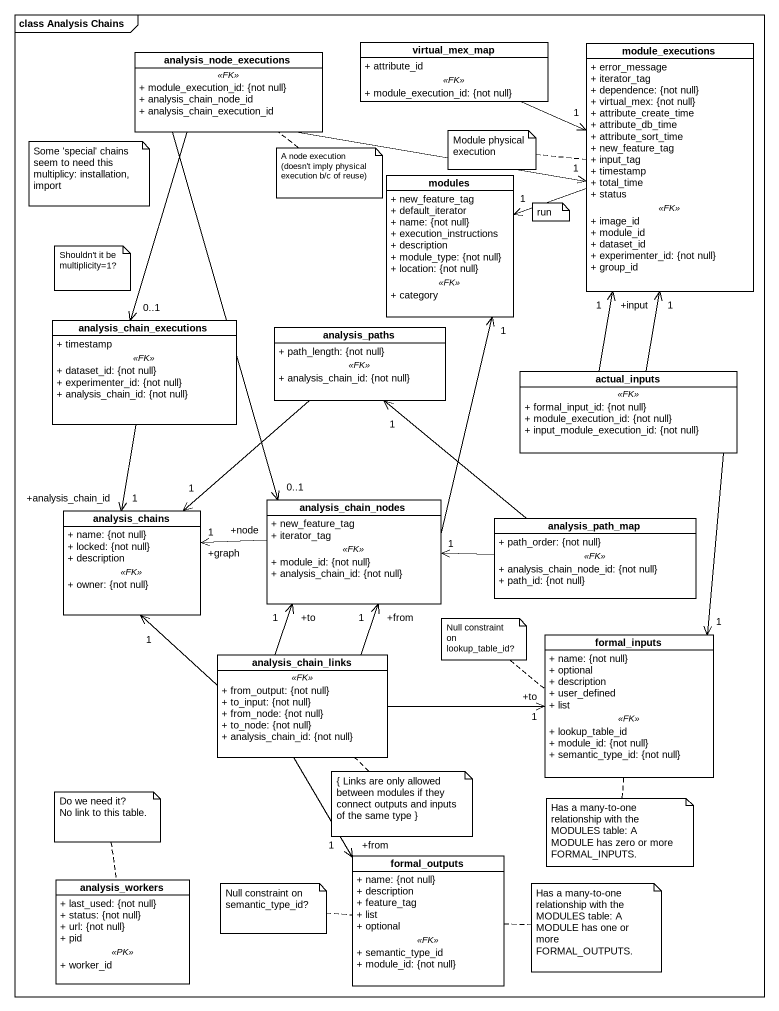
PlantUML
@startuml
mainframe class Analysis Chains
hide circle
hide empty members
skinparam classAttributeIconSize 0
class analysis_node_executions {
  .. <<FK>> ..
  + module_execution_id: {not null}
  + analysis_chain_node_id
  + analysis_chain_execution_id
}
class virtual_mex_map {
  + attribute_id
  .. <<FK>> ..
  + module_execution_id: {not null}
}
class module_executions {
  + error_message
  + iterator_tag
  + dependence: {not null}
  + virtual_mex: {not null}
  + attribute_create_time
  + attribute_db_time
  + attribute_sort_time
  + new_feature_tag
  + input_tag
  + timestamp
  + total_time
  + status
  .. <<FK>> ..
  + image_id
  + module_id
  + dataset_id
  + experimenter_id: {not null}
  + group_id
}
class modules {
  + new_feature_tag
  + default_iterator
  + name: {not null}
  + execution_instructions
  + description
  + module_type: {not null}
  + location: {not null}
  .. <<FK>> ..
  + category
}
class analysis_chain_executions {
  + timestamp
  .. <<FK>> ..
  + dataset_id: {not null}
  + experimenter_id: {not null}
  + analysis_chain_id: {not null}
}
class analysis_paths {
  + path_length: {not null}
  .. <<FK>> ..
  + analysis_chain_id: {not null}
}
class actual_inputs {
  .. <<FK>> ..
  + formal_input_id: {not null}
  + module_execution_id: {not null}
  + input_module_execution_id: {not null}
}
class analysis_chains {
  + name: {not null}
  + locked: {not null}
  + description
  .. <<FK>> ..
  + owner: {not null}
}
class analysis_chain_nodes {
  + new_feature_tag
  + iterator_tag
  .. <<FK>> ..
  + module_id: {not null}
  + analysis_chain_id: {not null}
}
class analysis_path_map {
  + path_order: {not null}
  .. <<FK>> ..
  + analysis_chain_node_id: {not null}
  + path_id: {not null}
}
class formal_inputs {
  + name: {not null}
  + optional
  + description
  + user_defined
  + list
  .. <<FK>> ..
  + lookup_table_id
  + module_id: {not null}
  + semantic_type_id: {not null}
}
class analysis_chain_links {
  .. <<FK>> ..
  + from_output: {not null}
  + to_input: {not null}
  + from_node: {not null}
  + to_node: {not null}
  + analysis_chain_id: {not null}
}
class analysis_workers {
  + last_used: {not null}
  + status: {not null}
  + url: {not null}
  + pid
  .. <<PK>> ..
  + worker_id
}
class formal_outputs {
  + name: {not null}
  + description
  + feature_tag
  + list
  + optional
  .. <<FK>> ..
  + semantic_type_id
  + module_id: {not null}
}
analysis_node_executions -right-> "1" module_executions
analysis_node_executions --> "0..1" analysis_chain_executions
analysis_node_executions --> "0..1" analysis_chain_nodes
virtual_mex_map -right-> "1" module_executions
module_executions -left-> "1" modules
analysis_chain_executions --> "+analysis_chain_id\n1" analysis_chains
analysis_paths --> "1" analysis_chains
actual_inputs -up-> "+input\n1" module_executions
actual_inputs -up-> "1" module_executions
actual_inputs --> "1" formal_inputs
analysis_chain_nodes -up-> "1" modules
analysis_chain_nodes "+node" -left-> "+graph\n1" analysis_chains
analysis_path_map -up-> "1" analysis_paths
analysis_path_map -left-> "1" analysis_chain_nodes
analysis_chain_links -up-> "1" analysis_chains
analysis_chain_links -up-> "+to\n1" analysis_chain_nodes
analysis_chain_links -up-> "+from\n1" analysis_chain_nodes
analysis_chain_links -right-> "+to\n1" formal_inputs
analysis_chain_links --> "+from\n1" formal_outputs
note as N1
  Some 'special' chains seem to need this multiplicy: installation, import
end note
note left of module_executions : Module physical execution
note bottom of analysis_node_executions
  A node execution (doesn't imply physical
  execution b/c of reuse)
end note
note as N4
  run
end note
note as N5
  Shouldn't it be multiplicity=1?
end note
note left of formal_inputs : Null constraint on lookup_table_id?
note top of analysis_workers
  Do we need it?
  No link to this table.
end note
note bottom of analysis_chain_links : { Links are only allowed between modules if they connect outputs and inputs of the same type }
note bottom of formal_inputs : Has a many-to-one relationship with the MODULES table: A MODULE has zero or more FORMAL_INPUTS.
note left of formal_outputs : Null constraint on semantic_type_id?
note right of formal_outputs : Has a many-to-one relationship with the MODULES table: A MODULE has one or more FORMAL_OUTPUTS.
@enduml
